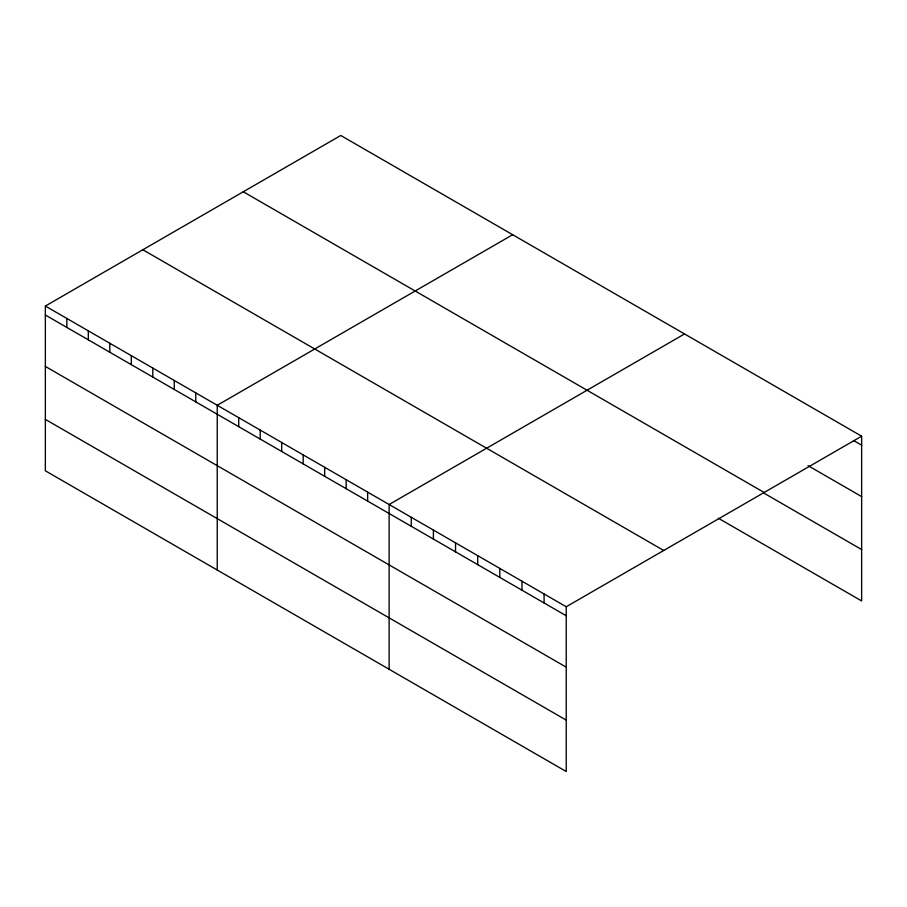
<?xml version="1.0" encoding="UTF-8"?>
<svg xmlns="http://www.w3.org/2000/svg" width="907" height="907" viewBox="0 0 907 907"><rect width="100%" height="100%" fill="white"/><g stroke="black" fill="none" stroke-linecap="round" stroke-linejoin="round"><path stroke-width="1.36" d="M566.229 667.155L566.229 606.76L45.35 306.044L45.35 470.801L566.229 771.517L566.229 667.155L45.35 366.428M718.344 518.226L861.65 600.956L861.65 436.199L340.771 135.483L45.35 306.044M512.659 234.72L217.238 405.282L217.238 570.038M684.547 333.957L389.126 504.519L389.126 669.275M566.229 606.76L861.65 436.199M853.498 440.473L861.65 445.19M808.058 465.654L861.65 496.594M243.28 191.762L764.159 492.49M763.785 493.045L861.65 549.551M142.841 249.754L663.72 550.481M45.35 315.024L566.229 615.751M45.35 419.385L566.229 720.113M544.087 593.983L544.087 602.962M521.956 581.206L521.956 590.185M499.814 568.428L499.814 577.408M477.683 555.64L477.683 564.63M455.541 542.862L455.541 551.841M433.399 530.085L433.399 539.064M411.268 517.296L411.268 526.287M367.641 492.116L367.641 501.095M346.157 479.712L346.157 488.692M324.672 467.309L324.672 476.288M303.187 454.895L303.187 463.885M281.703 442.491L281.703 451.482M260.207 430.088L260.207 439.067M238.722 417.685L238.722 426.664M195.753 392.878L195.753 401.858M174.269 380.475L174.269 389.454M152.784 368.061L152.784 377.051M131.3 355.657L131.3 364.648M109.804 343.254L109.804 352.233M88.319 330.851L88.319 339.83M66.835 318.448L66.835 327.427"/></g></svg>
